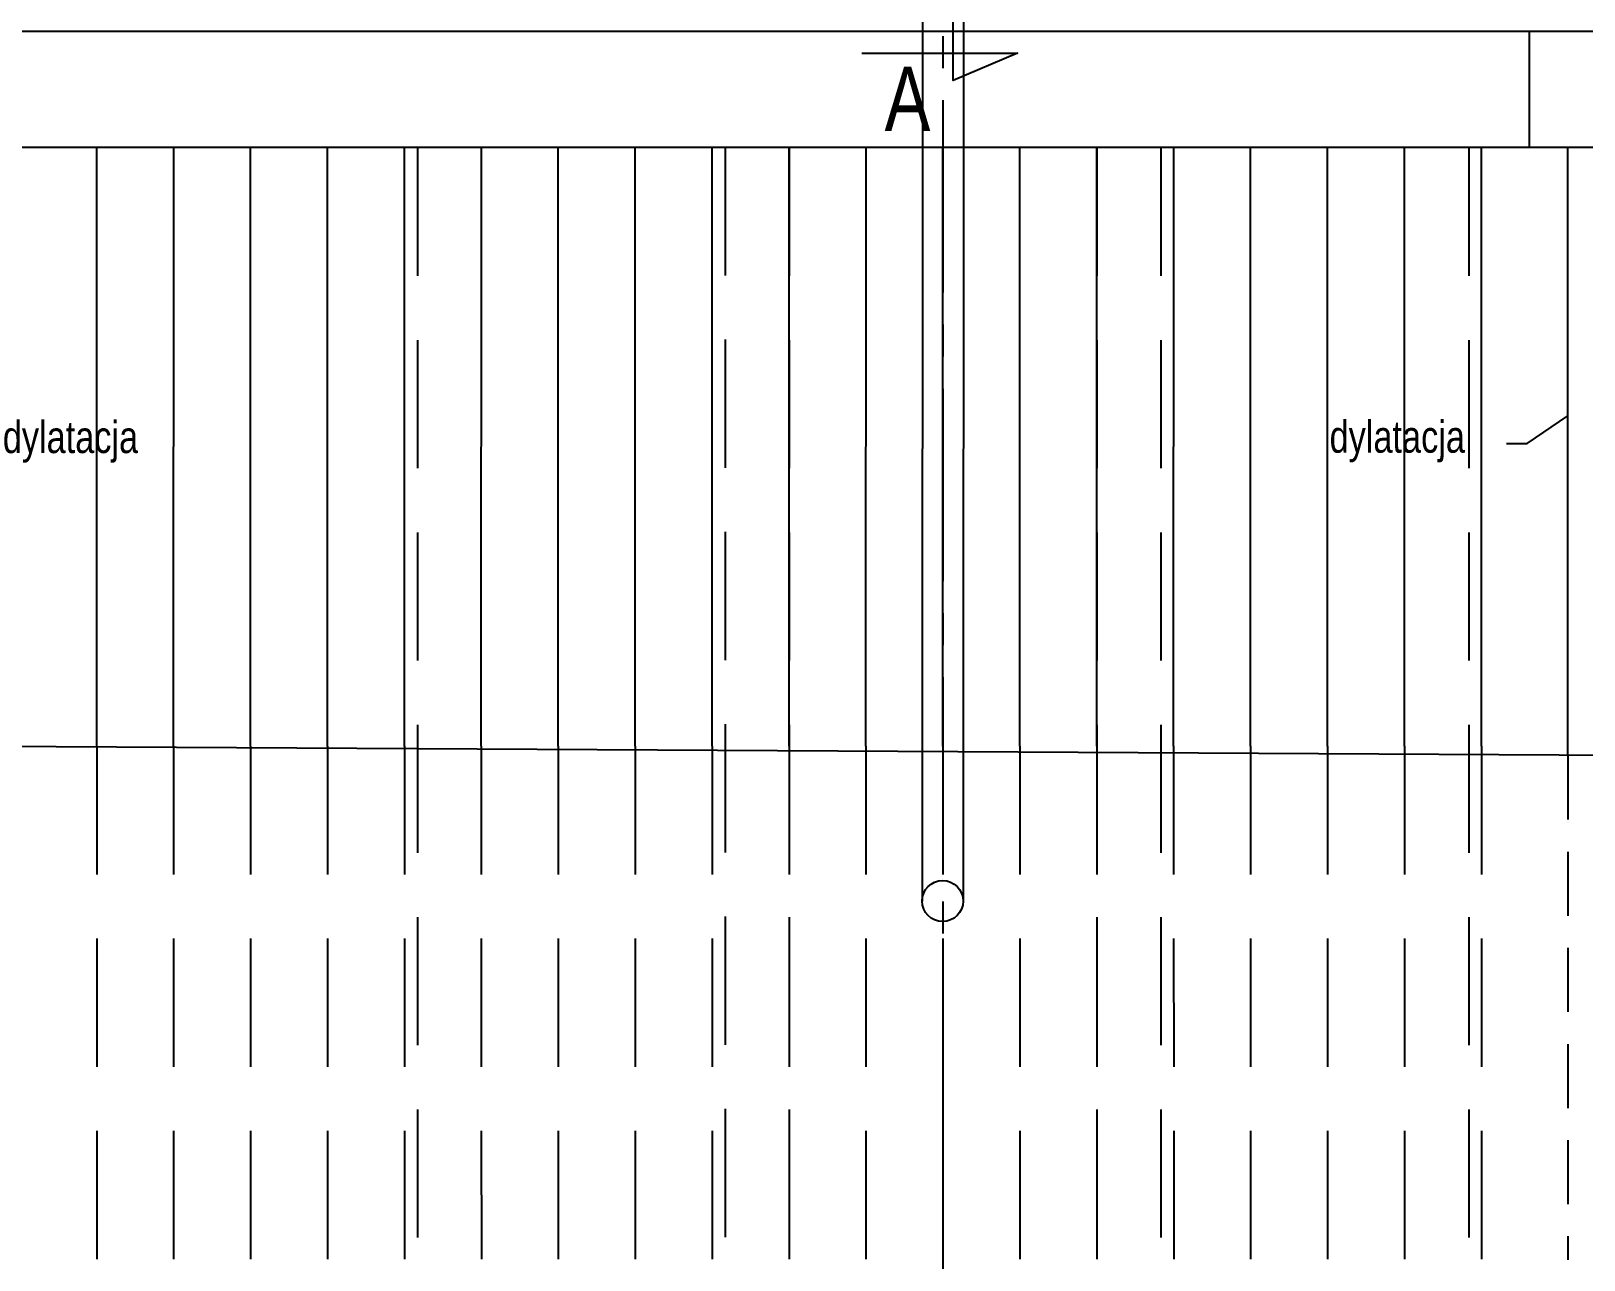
# Model space of a CAD drawing. Header units: millimetres. Extents: x -1069826 to 2704411, y -432732 to 412301.
# Drawn here: x 573149 to 579204, y -26535 to -21743 of the extents above; entities that cross this region are included whole.
import ezdxf
from ezdxf.enums import TextEntityAlignment as Align

# ---------------------------------------------------------------- set-up
doc = ezdxf.new("R2010")
doc.units = ezdxf.units.MM
doc.header["$LTSCALE"] = 1000
doc.header["$MEASUREMENT"] = 0
for name, pattern in [('CENTER2', [1.125, 0.75, -0.125, 0.125, -0.125]), ('DASHED', [0.75, 0.5, -0.25]), ('HIDDEN', [0.375, 0.25, -0.125])]:
    doc.linetypes.add(name, pattern=pattern)
for name, color, linetype in [('0-RAM-T', 7, 'Continuous'), ('0-T', 7, 'Continuous'), ('00XX00-S', 7, 'Continuous'), ('00XX00-T', 7, 'Continuous'), ('DROGO-T', 7, 'Continuous'), ('WIADUKT', 7, 'Continuous')]:
    doc.layers.add(name, color=color, linetype=linetype)
doc.styles.add('CDMSTYLE', font='CDMSIMPL', dxfattribs={"width": 0.8, "bigfont": 'CDMBIGPL'})
doc.dimstyles.new('CDMOG-MM-50', dxfattribs={"dimscale": 50, "dimtxt": 2.5, "dimasz": 1, "dimexe": 1.5, "dimexo": 5, "dimgap": 0.5, "dimtad": 1, "dimdec": 0, "dimrnd": 1, "dimzin": 1, "dimdsep": 46, "dimtxsty": 'CDMSTYLE', "dimblk1": 'OBLIQUE', "dimblk2": 'OBLIQUE', "dimsah": 1, "dimtsz": 1, "dimcen": -2.5, "dimdle": 1.5, "dimclrd": 9, "dimclre": 9, "dimclrt": 9, "dimadec": 0, "dimazin": 0, "dimtfac": 1, "dimtmove": 2, "dimatfit": 3, "dimldrblk": 'OBLIQUE', "dimfxl": 1, "dimtvp": 1, "dimtolj": 1, "dimtzin": 0, "dimarcsym": 0})

# ---------------------------------------------------------------- blocks, each defined once
blk = doc.blocks.new('*D754')
at = {"color": 9, "linetype": 'ByBlock', "transparency": 16777216}
for p, q in [((579593.6, -22270.6), (579593.6, -21240.2)), ((579392, -21315.2), (579668.6, -21315.2)), ((579643.6, -21365.2), (579543.6, -21265.2)), ((579643.6, -22245.6), (579543.6, -22145.6)), ((579392, -22195.6), (579668.6, -22195.6))]:
    blk.add_line(p, q, dxfattribs=at)
at = {"layer": 'Defpoints', "color": 0, "linetype": 'ByBlock', "transparency": 16777216}
for p in [(579142, -21315.2), (579593.6, -21315.2), (579142, -22195.6)]:
    blk.add_point(p, dxfattribs=at)
at = {"color": 9, "linetype": 'ByBlock', "transparency": 16777216, "insert": (579506.1, -21900.4), "char_height": 125, "attachment_point": 5, "rotation": 90, "style": 'CDMSTYLE'}
blk.add_mtext('\\A1;880', dxfattribs=at)
blk = doc.blocks.new('_OBLIQUE')
at = {"color": 0, "linetype": 'ByBlock'}
blk.add_line((-0.5, -0.5), (0.5, 0.5), dxfattribs=at)

msp = doc.modelspace()

# ---------------------------------------------------------------- linework, layer by layer
at = {"color": 9, "linetype": 'CENTER2'}
msp.add_line((576705.0354, -34012.233), (576705.0354, -14164.2624), dxfattribs=at)
at = {"layer": '0-RAM-T', "color": 4, "linetype": 'Continuous', "extrusion": (0, 1.22461e-16, -1)}
msp.add_lwpolyline([(-576387.8925, -21828.5597), (-576995.0354, -21828.5597), (-576745.0354, -21935.7026), (-576745.0354, -21649.9883)], dxfattribs=at)
at = {"layer": '0-T', "color": 9, "linetype": 'Continuous'}
for p, q in [((576625.0354, -20579.9293), (576623.5073, -25135.2092)), ((576785.0354, -20579.9293), (576783.5073, -25135.2092)), ((573404.4041, -24531.8319), (573404.6928, -22195.757)), ((573704.404, -24531.869), (573704.6928, -22195.7941)), ((574004.404, -24531.906), (574004.6928, -22195.8312)), ((574304.404, -24531.9431), (574304.6928, -22195.8682)), ((574604.404, -24531.9802), (574604.6928, -22195.9053)), ((574904.404, -24531.6772), (574904.6928, -22195.6023)), ((575204.404, -24531.7143), (575204.6928, -22195.6394)), ((575504.404, -24531.7514), (575504.6928, -22195.6765)), ((575804.404, -24531.7885), (575804.6928, -22195.7136)), ((576104.404, -24531.8255), (576104.6928, -22195.7506)), ((576404.404, -24531.8626), (576404.6928, -22195.7877)), ((576704.404, -24531.5596), (576704.6928, -22195.4847)), ((577004.404, -24531.5967), (577004.6928, -22195.5218)), ((577304.404, -24531.6338), (577304.6928, -22195.5589)), ((577604.404, -24531.6709), (577604.6928, -22195.596)), ((577904.404, -24531.7079), (577904.6928, -22195.6331)), ((578204.404, -24531.745), (578204.6928, -22195.6701)), ((578504.404, -24531.442), (578504.6928, -22195.3672)), ((578804.404, -24531.4791), (578804.6928, -22195.4042))]:
    msp.add_line(p, q, dxfattribs=at)
at = {"layer": '0-T', "color": 1, "linetype": 'Continuous'}
for p, q in [((572752.0361, -21742.6844), (578942.089, -21742.6844)), ((572504.6928, -22195.6844), (578991.9201, -22195.651))]:
    msp.add_line(p, q, dxfattribs=at)
at = {"layer": '0-T', "color": 2, "linetype": 'Continuous'}
for p, q in [((578902.0354, -21742.6844), (585324.7165, -21742.6844)), ((578992.0354, -22195.651), (585814.7165, -22195.6773)), ((579141.6858, -24567.7251), (579142.0316, -22195.611))]:
    msp.add_line(p, q, dxfattribs=at)
at = {"layer": '0-T', "color": 9, "linetype": 'DASHED'}
for p, q in [((574655.0354, -22197.6844), (574655.0354, -33195.6844)), ((575855.0354, -22195.6844), (575855.0354, -31995.6548)), ((575855.0354, -22195.6844), (575855.0354, -33195.6844)), ((576105.0354, -22197.6844), (576105.0354, -33195.6844)), ((577305.0354, -22197.6844), (577305.0354, -33195.6844)), ((577555.0354, -22197.6844), (577555.0354, -33195.6844)), ((578755.0354, -22197.6844), (578755.0354, -33195.6844)), ((573404.4041, -24531.6619), (573404.5349, -26534.7782)), ((573704.4041, -24531.6423), (573704.5349, -26534.7586)), ((574004.4041, -24531.6227), (574004.5349, -26534.739)), ((574304.4041, -24531.6031), (574304.5349, -26534.7194)), ((574604.4041, -24531.5835), (574604.5349, -26534.6998)), ((574904.4041, -24531.5639), (574904.5349, -26534.6802)), ((575204.4041, -24531.5443), (575204.5349, -26534.6606)), ((575504.4041, -24531.5247), (575504.5349, -26534.641)), ((575804.4041, -24531.5051), (575804.5349, -26534.6214)), ((576104.4041, -24531.4855), (576104.5349, -26534.6018)), ((576404.4041, -24531.4659), (576404.5349, -26534.5822)), ((576704.404, -24531.4463), (576704.5349, -26534.5626)), ((577004.404, -24531.4267), (577004.5349, -26534.543)), ((577304.404, -24531.4071), (577304.5349, -26534.5234)), ((577604.404, -24531.3875), (577604.5349, -26534.5038)), ((577904.404, -24531.3679), (577904.5349, -26534.4842)), ((578204.404, -24531.3483), (578204.5349, -26534.4647)), ((578504.404, -24531.3287), (578504.5349, -26534.4451)), ((578804.404, -24531.3091), (578804.5349, -26534.4255))]:
    msp.add_line(p, q, dxfattribs=at)
at = {"layer": '0-T', "color": 3, "linetype": 'Continuous'}
msp.add_line((566335.3128, -24495.3042), (594097.4079, -24647.1264), dxfattribs=at)
at = {"layer": '00XX00-S', "color": 9, "linetype": 'Continuous', "flags": 128}
msp.add_lwpolyline([(578902.8534, -23350.8471), (578982.631, -23350.8471), (579141.8789, -23242.9263)], dxfattribs=at)
at = {"layer": 'DROGO-T', "color": 2, "linetype": 'HIDDEN'}
msp.add_line((579141.6858, -24567.7251), (579141.6858, -26534.837), dxfattribs=at)
at = {"layer": 'DROGO-T', "color": 40, "linetype": 'Continuous'}
msp.add_circle((576703.5073, -25135.2092), 80, dxfattribs=at)
at = {"layer": 'WIADUKT', "color": 2, "linetype": 'Continuous'}
msp.add_line((578992.0354, -22195.651), (578992.089, -21742.6499), dxfattribs=at)

# ---------------------------------------------------------------- texts
at = {"layer": '0-RAM-T', "color": 4, "linetype": 'Continuous', "style": 'CDMSTYLE', "width": 0.8}
msp.add_text('A', height=250, dxfattribs=at).set_placement((576566.464, -22007.1312), align=Align.MIDDLE)
at = {"layer": '00XX00-T', "color": 9, "linetype": 'Continuous', "style": 'CDMSTYLE', "width": 0.8}
for p in [(573038.3342, -23388.3116), (578212.5946, -23386.8917)]:
    msp.add_text('dylatacja', height=125, dxfattribs=at).set_placement(p)

# ---------------------------------------------------------------- dimensions: what is measured, and where the dimension line sits
at = {"layer": 'DROGO-T', "color": 1, "linetype": 'Continuous'}
dim = msp.add_linear_dim(base=(579593.6032, -21315.1844), p1=(579142.0316, -22195.611), p2=(579142.0316, -21315.1844), angle=90, dimstyle='CDMOG-MM-50', dxfattribs=at)
dim.commit()
dim.dimension.update_dxf_attribs({"geometry": '*D754', "text_midpoint": (579506.1032, -21900.4103), "dimtype": 160})

doc.saveas('drawing.dxf')
